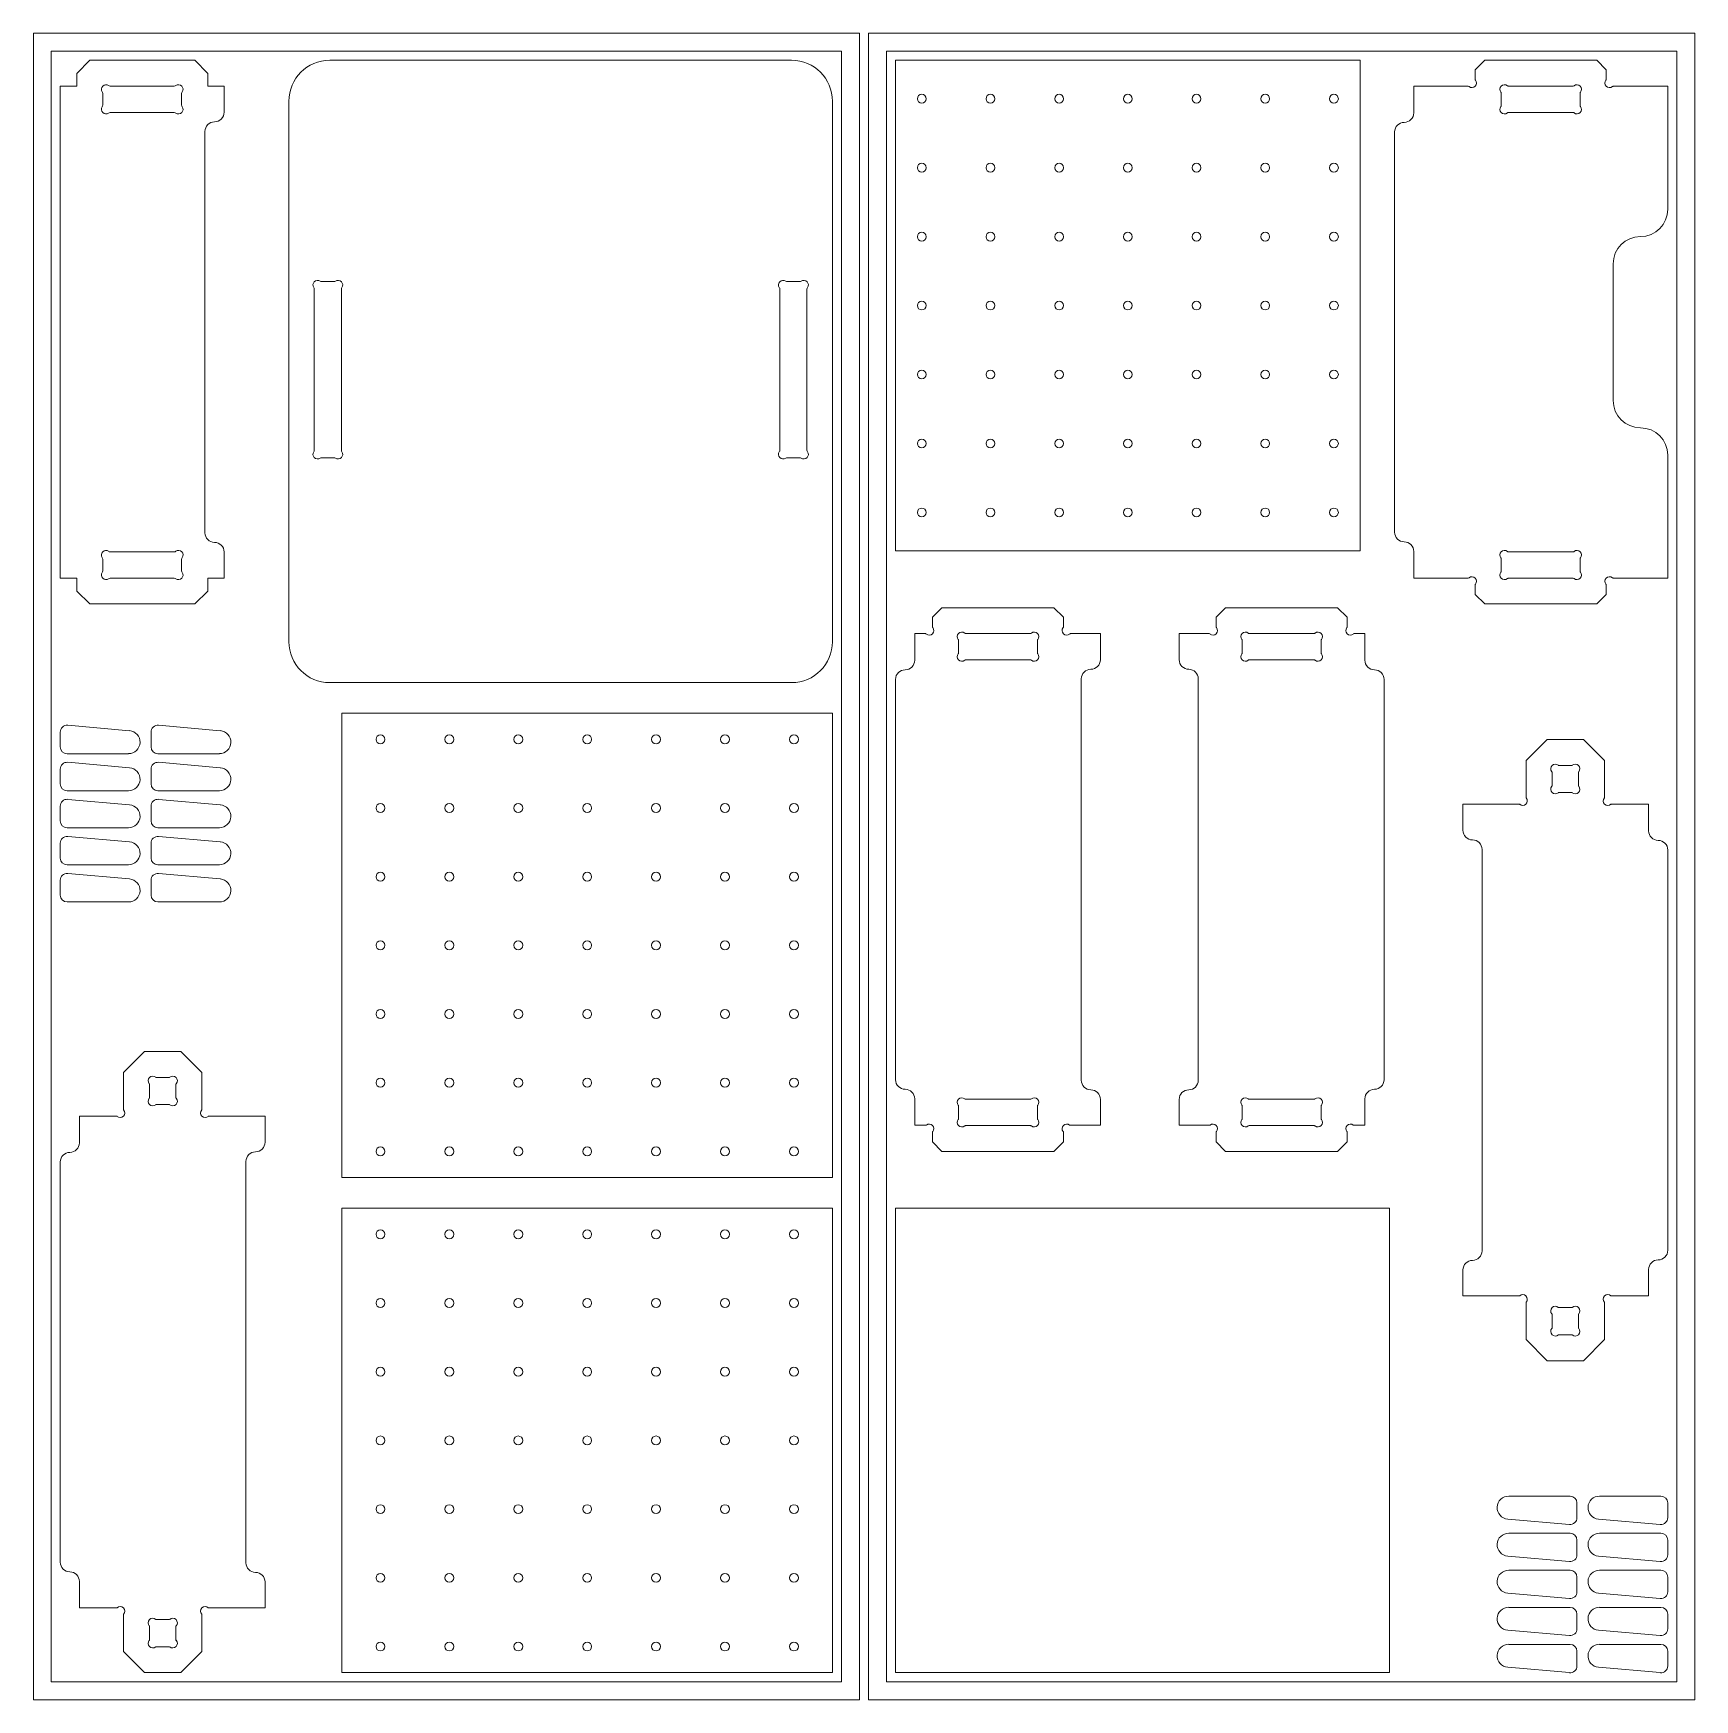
# Model space of a CAD drawing. Header units: millimetres. Extents: x 0 to 2440, y 0 to 1220.
# Drawn here: x 1223 to 2440, y 0 to 1220 of the extents above; entities that cross this region are included whole.
import ezdxf

# ---------------------------------------------------------------- set-up
doc = ezdxf.new("R2010")
doc.units = ezdxf.units.MM

msp = doc.modelspace()

# ---------------------------------------------------------------- linework, layer by layer
at = {"color": 7, "linetype": 'Continuous', "lineweight": 15}
for p, q in [((1828.3, 1220), (1223.4, 1220)), ((1223.4, 1220), (1223.4, 0)), ((1828.3, 0), (1828.3, 1220)), ((2440, 1220), (1835.1, 1220)), ((1835.1, 1220), (1835.1, 0)), ((2440, 0), (2440, 1220)), ((1815.3, 1207), (1236.4, 1207)), ((1236.4, 1207), (1236.4, 13)), ((1255.2, 1190.7), (1264.7, 1200.3)), ((1264.7, 1200.3), (1341.6, 1200.3)), ((1341.6, 1200.3), (1351.1, 1190.7)), ((1778.6, 1200.3), (1440.5, 1200.3)), ((1815.3, 13), (1815.3, 1207)), ((2427, 1207), (1848.1, 1207)), ((1848.1, 1207), (1848.1, 13)), ((1854.8, 1200.3), (1854.8, 841.1)), ((1854.8, 1200.3), (2195, 1200.3)), ((2195, 1200.3), (2195, 841.1)), ((2279.3, 1193.3), (2286.3, 1200.3)), ((2286.3, 1200.3), (2368.3, 1200.3)), ((2368.3, 1200.3), (2375.2, 1193.3)), ((2427, 13), (2427, 1207)), ((1255.2, 1181.2), (1255.2, 1190.7)), ((1351.1, 1190.7), (1351.1, 1181.2)), ((2279.3, 1186.3), (2279.3, 1193.3)), ((2375.2, 1193.3), (2375.2, 1186.3)), ((1243.1, 1181.2), (1255.2, 1181.2)), ((1243.1, 1181.2), (1243.1, 821.2)), ((1274.2, 1167.4), (1274.2, 1176)), ((1279.6, 1181.4), (1326.6, 1181.4)), ((1332, 1176), (1332, 1167.4)), ((1351.1, 1181.2), (1363.1, 1181.2)), ((1363.1, 1181.2), (1363.1, 1162.2)), ((2234.3, 1181.2), (2274.2, 1181.2)), ((2234.3, 1161.8), (2234.3, 1181.2)), ((2298.3, 1167.1), (2298.3, 1176.3)), ((2303.5, 1181.4), (2351.1, 1181.4)), ((2356.2, 1176.3), (2356.2, 1167.1)), ((2380.3, 1181.2), (2420.3, 1181.2)), ((2420.3, 1181.2), (2420.3, 1091.2)), ((1326.6, 1162), (1279.6, 1162)), ((1410.5, 1170.3), (1410.5, 774.6)), ((1808.6, 774.6), (1808.6, 1170.3)), ((2351.1, 1162), (2303.5, 1162)), ((1349.1, 854.3), (1349.1, 1148.2)), ((2220.3, 1147.8), (2220.3, 854.7)), ((2380.3, 951.2), (2380.3, 1051.2)), ((1443.5, 1038.2), (1434.5, 1038.2)), ((1784.5, 1038.2), (1775.5, 1038.2)), ((1429.1, 1032.8), (1429.1, 914.7)), ((1449, 914.7), (1449, 1032.8)), ((1770.1, 1032.8), (1770.1, 914.7)), ((1789.9, 914.7), (1789.9, 1032.8)), ((1434.5, 909.3), (1443.5, 909.3)), ((1775.5, 909.3), (1784.5, 909.3)), ((2420.3, 821.2), (2420.3, 911.2)), ((1274.2, 835), (1274.2, 826.4)), ((1326.6, 840.4), (1279.6, 840.4)), ((1332, 826.4), (1332, 835)), ((1363.1, 821.2), (1363.1, 840.3)), ((1854.8, 841.1), (2195, 841.1)), ((2234.3, 840.7), (2234.3, 821.2)), ((2298.3, 835.3), (2298.3, 826.1)), ((2351.1, 840.4), (2303.5, 840.4)), ((2356.2, 826.1), (2356.2, 835.3)), ((1243.1, 821.2), (1255.2, 821.2)), ((1255.2, 821.2), (1255.2, 811.7)), ((1279.6, 821), (1326.6, 821)), ((1351.1, 811.7), (1351.1, 821.2)), ((1351.1, 821.2), (1363.1, 821.2)), ((2234.3, 821.2), (2274.2, 821.2)), ((2303.5, 821), (2351.1, 821)), ((2380.3, 821.2), (2420.3, 821.2)), ((1255.2, 811.7), (1264.7, 802.2)), ((1341.6, 802.2), (1351.1, 811.7)), ((2279.3, 816.1), (2279.3, 809.1)), ((2279.3, 809.1), (2286.3, 802.2)), ((2368.3, 802.2), (2375.2, 809.1)), ((2375.2, 809.1), (2375.2, 816.1)), ((1264.7, 802.2), (1341.6, 802.2)), ((1881.9, 792.6), (1888.8, 799.5)), ((1888.8, 799.5), (1970.8, 799.5)), ((1970.8, 799.5), (1977.8, 792.6)), ((2096.5, 799.5), (2089.6, 792.6)), ((2178.5, 799.5), (2096.5, 799.5)), ((2185.5, 792.6), (2178.5, 799.5)), ((2286.3, 802.2), (2368.3, 802.2)), ((1881.9, 785.6), (1881.9, 792.6)), ((1977.8, 792.6), (1977.8, 785.6)), ((2089.6, 792.6), (2089.6, 785.6)), ((2185.5, 785.6), (2185.5, 792.6)), ((1868.8, 780.5), (1876.7, 780.5)), ((1868.8, 761), (1868.8, 780.5)), ((1900.9, 766.4), (1900.9, 775.5)), ((1906, 780.6), (1953.6, 780.6)), ((1958.7, 775.5), (1958.7, 766.4)), ((1982.9, 780.5), (2004.8, 780.5)), ((2004.8, 780.5), (2004.8, 761.4)), ((2084.5, 780.5), (2062.5, 780.5)), ((2062.5, 780.5), (2062.5, 761.4)), ((2108.6, 775.5), (2108.6, 766.4)), ((2161.3, 780.6), (2113.7, 780.6)), ((2166.5, 766.4), (2166.5, 775.5)), ((2198.5, 780.5), (2190.6, 780.5)), ((2198.5, 761), (2198.5, 780.5)), ((1953.6, 761.3), (1906, 761.3)), ((2113.7, 761.3), (2161.3, 761.3)), ((1440.5, 744.6), (1778.6, 744.6)), ((1854.8, 747), (1854.8, 453.9)), ((1990.8, 453.5), (1990.8, 747.4)), ((2076.5, 747.4), (2076.5, 453.5)), ((2212.5, 453.9), (2212.5, 747)), ((1449.4, 722.3), (1808.6, 722.3)), ((1449.4, 382.2), (1449.4, 722.3)), ((1808.6, 382.2), (1808.6, 722.3)), ((1243.1, 708.4), (1243.1, 697.6)), ((1293.9, 709.4), (1248.6, 713.4)), ((1309.6, 708.4), (1309.6, 697.6)), ((1360.3, 709.4), (1315, 713.4)), ((2331.9, 703), (2316.5, 687.6)), ((2358.6, 703), (2331.9, 703)), ((2374, 687.6), (2358.6, 703)), ((1248.1, 692.6), (1293.1, 692.6)), ((1293.9, 682.3), (1248.6, 686.3)), ((1314.6, 692.6), (1359.6, 692.6)), ((1360.3, 682.3), (1315, 686.3)), ((2316.5, 687.6), (2316.5, 660.5)), ((2350.1, 684), (2340.4, 684)), ((2374, 660.5), (2374, 687.6)), ((1243.1, 681.3), (1243.1, 670.5)), ((1309.6, 681.3), (1309.6, 670.5)), ((2335.6, 679.1), (2335.6, 669)), ((2354.9, 669), (2354.9, 679.1)), ((1248.1, 665.5), (1293.1, 665.5)), ((1293.9, 655.2), (1248.6, 659.1)), ((1314.6, 665.5), (1359.6, 665.5)), ((1360.3, 655.2), (1315, 659.1)), ((2340.4, 664.1), (2350.1, 664.1)), ((1243.1, 654.2), (1243.1, 643.4)), ((1309.6, 654.2), (1309.6, 643.4)), ((2311.6, 655.6), (2270.3, 655.6)), ((2270.3, 655.6), (2270.3, 636.5)), ((2406.3, 655.6), (2378.9, 655.6)), ((2406.3, 636.1), (2406.3, 655.6)), ((1248.1, 638.4), (1293.1, 638.4)), ((1314.6, 638.4), (1359.6, 638.4)), ((1243.1, 627), (1243.1, 616.2)), ((1293.9, 628), (1248.6, 632)), ((1309.6, 627), (1309.6, 616.2)), ((1360.3, 628), (1315, 632)), ((2284.3, 622.5), (2284.3, 328.6)), ((1248.1, 611.2), (1293.1, 611.2)), ((1314.6, 611.2), (1359.6, 611.2)), ((2420.3, 329), (2420.3, 622.1)), ((1243.1, 599.9), (1243.1, 589.1)), ((1293.9, 600.9), (1248.6, 604.9)), ((1309.6, 599.9), (1309.6, 589.1)), ((1360.3, 600.9), (1315, 604.9)), ((1248.1, 584.1), (1293.1, 584.1)), ((1314.6, 584.1), (1359.6, 584.1)), ((1289.4, 459.2), (1304.8, 474.6)), ((1304.8, 474.6), (1331.5, 474.6)), ((1331.5, 474.6), (1346.9, 459.2)), ((1289.4, 432.1), (1289.4, 459.2)), ((1313.3, 455.6), (1322.9, 455.6)), ((1346.9, 459.2), (1346.9, 432.1)), ((1308.4, 440.6), (1308.4, 450.7)), ((1327.8, 450.7), (1327.8, 440.6)), ((1868.8, 439.9), (1868.8, 420.5)), ((1953.6, 439.7), (1906, 439.7)), ((2004.8, 420.5), (2004.8, 439.5)), ((2062.5, 420.5), (2062.5, 439.5)), ((2113.7, 439.7), (2161.3, 439.7)), ((2198.5, 439.9), (2198.5, 420.5)), ((1257.1, 427.2), (1284.5, 427.2)), ((1257.1, 407.7), (1257.1, 427.2)), ((1322.9, 435.7), (1313.3, 435.7)), ((1351.8, 427.2), (1393.1, 427.2)), ((1393.1, 427.2), (1393.1, 408.1)), ((1900.9, 434.6), (1900.9, 425.4)), ((1958.7, 425.4), (1958.7, 434.6)), ((2108.6, 425.4), (2108.6, 434.6)), ((2166.5, 434.6), (2166.5, 425.4)), ((1868.8, 420.5), (1876.7, 420.5)), ((1881.9, 415.4), (1881.9, 408.4)), ((1906, 420.3), (1953.6, 420.3)), ((1977.8, 408.4), (1977.8, 415.4)), ((1982.9, 420.5), (2004.8, 420.5)), ((2084.5, 420.5), (2062.5, 420.5)), ((2089.6, 408.4), (2089.6, 415.4)), ((2161.3, 420.3), (2113.7, 420.3)), ((2185.5, 415.4), (2185.5, 408.4)), ((2198.5, 420.5), (2190.6, 420.5)), ((1881.9, 408.4), (1888.8, 401.4)), ((1970.8, 401.4), (1977.8, 408.4)), ((2096.5, 401.4), (2089.6, 408.4)), ((2185.5, 408.4), (2178.5, 401.4)), ((1243.1, 393.7), (1243.1, 100.6)), ((1379.1, 100.2), (1379.1, 394.1)), ((1888.8, 401.4), (1970.8, 401.4)), ((2178.5, 401.4), (2096.5, 401.4)), ((1449.4, 382.2), (1808.6, 382.2)), ((1449.4, 359.9), (1808.6, 359.9)), ((1449.4, 19.8), (1449.4, 359.9)), ((1808.6, 19.8), (1808.6, 359.9)), ((1854.8, 359.9), (2216.6, 359.9)), ((1854.8, 359.9), (1854.8, 19.8)), ((2216.6, 19.8), (2216.6, 359.9)), ((2270.3, 295.6), (2270.3, 314.6)), ((2406.3, 315), (2406.3, 295.6)), ((2311.6, 295.6), (2270.3, 295.6)), ((2406.3, 295.6), (2378.9, 295.6)), ((2316.5, 263.6), (2316.5, 290.7)), ((2335.6, 272.1), (2335.6, 282.2)), ((2340.4, 287.1), (2350.1, 287.1)), ((2354.9, 282.2), (2354.9, 272.1)), ((2374, 290.7), (2374, 263.6)), ((2331.9, 248.2), (2316.5, 263.6)), ((2350.1, 267.2), (2340.4, 267.2)), ((2374, 263.6), (2358.6, 248.2)), ((2358.6, 248.2), (2331.9, 248.2)), ((2348.8, 149), (2303.8, 149)), ((2415.3, 149), (2370.3, 149)), ((2353.8, 133.3), (2353.8, 144)), ((2420.3, 133.3), (2420.3, 144)), ((2303.1, 132.2), (2348.4, 128.3)), ((2369.5, 132.2), (2414.8, 128.3)), ((2348.8, 121.9), (2303.8, 121.9)), ((2353.8, 106.1), (2353.8, 116.9)), ((2415.3, 121.9), (2370.3, 121.9)), ((2420.3, 106.1), (2420.3, 116.9)), ((2303.1, 105.1), (2348.4, 101.1)), ((2369.5, 105.1), (2414.8, 101.1)), ((1257.1, 86.6), (1257.1, 67.2)), ((1393.1, 67.2), (1393.1, 86.2)), ((2348.8, 94.8), (2303.8, 94.8)), ((2353.8, 79), (2353.8, 89.8)), ((2415.3, 94.8), (2370.3, 94.8)), ((2420.3, 79), (2420.3, 89.8)), ((2303.1, 78), (2348.4, 74)), ((2369.5, 78), (2414.8, 74)), ((1257.1, 67.2), (1284.5, 67.2)), ((1289.4, 62.3), (1289.4, 35.2)), ((1346.9, 35.2), (1346.9, 62.3)), ((1351.8, 67.2), (1393.1, 67.2)), ((2348.8, 67.6), (2303.8, 67.6)), ((2353.8, 51.9), (2353.8, 62.6)), ((2415.3, 67.6), (2370.3, 67.6)), ((2420.3, 51.9), (2420.3, 62.6)), ((1308.4, 53.8), (1308.4, 43.7)), ((1322.9, 58.7), (1313.3, 58.7)), ((1327.8, 43.7), (1327.8, 53.8)), ((2303.1, 50.8), (2348.4, 46.9)), ((2369.5, 50.8), (2414.8, 46.9)), ((1313.3, 38.8), (1322.9, 38.8)), ((2348.8, 40.5), (2303.8, 40.5)), ((2415.3, 40.5), (2370.3, 40.5)), ((1289.4, 35.2), (1304.8, 19.8)), ((1331.5, 19.8), (1346.9, 35.2)), ((2353.8, 24.7), (2353.8, 35.5)), ((2420.3, 24.7), (2420.3, 35.5)), ((1236.4, 13), (1815.3, 13)), ((1304.8, 19.8), (1331.5, 19.8)), ((1449.4, 19.8), (1808.6, 19.8)), ((1848.1, 13), (2427, 13)), ((1854.8, 19.8), (2216.6, 19.8)), ((2303.1, 23.7), (2348.4, 19.8)), ((2369.5, 23.7), (2414.8, 19.8)), ((1223.4, 0), (1828.3, 0)), ((1835.1, 0), (2440, 0))]:
    msp.add_line(p, q, dxfattribs=at)
for centre in [(1874, 1172.1), (1874, 1172.1), (1924.3, 1172.1), (1924.3, 1172.1), (1974.6, 1172.1), (1974.6, 1172.1), (2024.9, 1172.1), (2024.9, 1172.1), (2075.2, 1172.1), (2075.2, 1172.1), (2125.5, 1172.1), (2125.5, 1172.1), (2175.8, 1172.1), (2175.8, 1172.1), (1874, 1121.6), (1874, 1121.6), (1924.3, 1121.6), (1924.3, 1121.6), (1974.6, 1121.6), (1974.6, 1121.6), (2024.9, 1121.6), (2024.9, 1121.6), (2075.2, 1121.6), (2075.2, 1121.6), (2125.5, 1121.6), (2125.5, 1121.6), (2175.8, 1121.6), (2175.8, 1121.6), (1874, 1071.1), (1874, 1071.1), (1924.3, 1071.1), (1924.3, 1071.1), (1974.6, 1071.1), (1974.6, 1071.1), (2024.9, 1071.1), (2024.9, 1071.1), (2075.2, 1071.1), (2075.2, 1071.1), (2125.5, 1071.1), (2125.5, 1071.1), (2175.8, 1071.1), (2175.8, 1071.1), (1874, 1020.7), (1874, 1020.7), (1924.3, 1020.7), (1924.3, 1020.7), (1974.6, 1020.7), (1974.6, 1020.7), (2024.9, 1020.7), (2024.9, 1020.7), (2075.2, 1020.7), (2075.2, 1020.7), (2125.5, 1020.7), (2125.5, 1020.7), (2175.8, 1020.7), (2175.8, 1020.7), (1874, 970.2), (1874, 970.2), (1924.3, 970.2), (1924.3, 970.2), (1974.6, 970.2), (1974.6, 970.2), (2024.9, 970.2), (2024.9, 970.2), (2075.2, 970.2), (2075.2, 970.2), (2125.5, 970.2), (2125.5, 970.2), (2175.8, 970.2), (2175.8, 970.2), (1874, 919.7), (1874, 919.7), (1924.3, 919.7), (1924.3, 919.7), (1974.6, 919.7), (1974.6, 919.7), (2024.9, 919.7), (2024.9, 919.7), (2075.2, 919.7), (2075.2, 919.7), (2125.5, 919.7), (2125.5, 919.7), (2175.8, 919.7), (2175.8, 919.7), (1874, 869.2), (1874, 869.2), (1924.3, 869.2), (1924.3, 869.2), (1974.6, 869.2), (1974.6, 869.2), (2024.9, 869.2), (2024.9, 869.2), (2075.2, 869.2), (2075.2, 869.2), (2125.5, 869.2), (2125.5, 869.2), (2175.8, 869.2), (2175.8, 869.2), (1477.6, 703.1), (1477.6, 703.1), (1528, 703.1), (1528, 703.1), (1578.5, 703.1), (1578.5, 703.1), (1629, 703.1), (1629, 703.1), (1679.4, 703.1), (1679.4, 703.1), (1729.9, 703.1), (1729.9, 703.1), (1780.4, 703.1), (1780.4, 703.1), (1477.6, 652.8), (1477.6, 652.8), (1528, 652.8), (1528, 652.8), (1578.5, 652.8), (1578.5, 652.8), (1629, 652.8), (1629, 652.8), (1679.4, 652.8), (1679.4, 652.8), (1729.9, 652.8), (1729.9, 652.8), (1780.4, 652.8), (1780.4, 652.8), (1477.6, 602.5), (1477.6, 602.5), (1528, 602.5), (1528, 602.5), (1578.5, 602.5), (1578.5, 602.5), (1629, 602.5), (1629, 602.5), (1679.4, 602.5), (1679.4, 602.5), (1729.9, 602.5), (1729.9, 602.5), (1780.4, 602.5), (1780.4, 602.5), (1477.6, 552.3), (1477.6, 552.3), (1528, 552.3), (1528, 552.3), (1578.5, 552.3), (1578.5, 552.3), (1629, 552.3), (1629, 552.3), (1679.4, 552.3), (1679.4, 552.3), (1729.9, 552.3), (1729.9, 552.3), (1780.4, 552.3), (1780.4, 552.3), (1477.6, 502), (1477.6, 502), (1528, 502), (1528, 502), (1578.5, 502), (1578.5, 502), (1629, 502), (1629, 502), (1679.4, 502), (1679.4, 502), (1729.9, 502), (1729.9, 502), (1780.4, 502), (1780.4, 502), (1477.6, 451.7), (1477.6, 451.7), (1528, 451.7), (1528, 451.7), (1578.5, 451.7), (1578.5, 451.7), (1629, 451.7), (1629, 451.7), (1679.4, 451.7), (1679.4, 451.7), (1729.9, 451.7), (1729.9, 451.7), (1780.4, 451.7), (1780.4, 451.7), (1477.6, 401.4), (1477.6, 401.4), (1528, 401.4), (1528, 401.4), (1578.5, 401.4), (1578.5, 401.4), (1629, 401.4), (1629, 401.4), (1679.4, 401.4), (1679.4, 401.4), (1729.9, 401.4), (1729.9, 401.4), (1780.4, 401.4), (1780.4, 401.4), (1477.6, 340.7), (1477.6, 340.7), (1528, 340.7), (1528, 340.7), (1578.5, 340.7), (1578.5, 340.7), (1629, 340.7), (1629, 340.7), (1679.4, 340.7), (1679.4, 340.7), (1729.9, 340.7), (1729.9, 340.7), (1780.4, 340.7), (1780.4, 340.7), (1477.6, 290.4), (1477.6, 290.4), (1528, 290.4), (1528, 290.4), (1578.5, 290.4), (1578.5, 290.4), (1629, 290.4), (1629, 290.4), (1679.4, 290.4), (1679.4, 290.4), (1729.9, 290.4), (1729.9, 290.4), (1780.4, 290.4), (1780.4, 290.4), (1477.6, 240.1), (1477.6, 240.1), (1528, 240.1), (1528, 240.1), (1578.5, 240.1), (1578.5, 240.1), (1629, 240.1), (1629, 240.1), (1679.4, 240.1), (1679.4, 240.1), (1729.9, 240.1), (1729.9, 240.1), (1780.4, 240.1), (1780.4, 240.1), (1477.6, 189.8), (1477.6, 189.8), (1528, 189.8), (1528, 189.8), (1578.5, 189.8), (1578.5, 189.8), (1629, 189.8), (1629, 189.8), (1679.4, 189.8), (1679.4, 189.8), (1729.9, 189.8), (1729.9, 189.8), (1780.4, 189.8), (1780.4, 189.8), (1477.6, 139.5), (1477.6, 139.5), (1528, 139.5), (1528, 139.5), (1578.5, 139.5), (1578.5, 139.5), (1629, 139.5), (1629, 139.5), (1679.4, 139.5), (1679.4, 139.5), (1729.9, 139.5), (1729.9, 139.5), (1780.4, 139.5), (1780.4, 139.5), (1477.6, 89.2), (1477.6, 89.2), (1528, 89.2), (1528, 89.2), (1578.5, 89.2), (1578.5, 89.2), (1629, 89.2), (1629, 89.2), (1679.4, 89.2), (1679.4, 89.2), (1729.9, 89.2), (1729.9, 89.2), (1780.4, 89.2), (1780.4, 89.2), (1477.6, 38.9), (1477.6, 38.9), (1528, 38.9), (1528, 38.9), (1578.5, 38.9), (1578.5, 38.9), (1629, 38.9), (1629, 38.9), (1679.4, 38.9), (1679.4, 38.9), (1729.9, 38.9), (1729.9, 38.9), (1780.4, 38.9), (1780.4, 38.9)]:
    msp.add_circle(centre, 3.25, dxfattribs=at)
for centre, radius, start, end in [((1440.5, 1170.3), 30, 90, 180), ((1440.5, 1170.3), 30, 90, 180), ((1778.6, 1170.3), 30, 0, 90), ((1778.6, 1170.3), 30, 0, 90), ((2276.9, 1183.6), 3.34, 230.7612, 39.2388), ((2276.9, 1183.6), 3.34, 230.7612, 39.2388), ((2280.3, 1186.3), 1, 180, 219.2388), ((2280.3, 1186.3), 1, 180, 219.2388), ((2377.6, 1183.6), 3.35, 140.7612, 309.2388), ((2377.6, 1183.6), 3.35, 140.7612, 309.2388), ((2374.2, 1186.3), 1, 320.7612, 0), ((2374.2, 1186.3), 1, 320.7612, 0), ((1276.6, 1179), 3.34, 54.428, 215.572), ((1276.6, 1179), 3.34, 54.428, 215.572), ((1272.3, 1176), 1.91, 0, 35.572), ((1272.3, 1176), 1.91, 0, 35.572), ((1279.6, 1183.3), 1.9, 234.428, 270), ((1279.6, 1183.3), 1.9, 234.428, 270), ((1326.6, 1183.3), 1.9, 270, 305.572), ((1326.6, 1183.3), 1.9, 270, 305.572), ((1329.7, 1179), 3.34, 324.428, 125.572), ((1329.7, 1179), 3.34, 324.428, 125.572), ((1333.9, 1176), 1.91, 144.428, 180), ((1333.9, 1176), 1.91, 144.428, 180), ((2274.2, 1180.2), 1, 50.7612, 90), ((2274.2, 1180.2), 1, 50.7612, 90), ((2300.7, 1179), 3.35, 50.7612, 219.2388), ((2300.7, 1179), 3.35, 50.7612, 219.2388), ((2297.3, 1176.3), 1, 0, 39.2388), ((2297.3, 1176.3), 1, 0, 39.2388), ((2303.5, 1182.4), 1, 230.7612, 270), ((2303.5, 1182.4), 1, 230.7612, 270), ((2351.1, 1182.4), 1, 270, 309.2388), ((2351.1, 1182.4), 1, 270, 309.2388), ((2353.8, 1179), 3.35, 320.7612, 129.2388), ((2353.8, 1179), 3.35, 320.7612, 129.2388), ((2357.2, 1176.3), 1, 140.7612, 180), ((2357.2, 1176.3), 1, 140.7612, 180), ((2380.3, 1180.2), 1, 90, 129.2388), ((2380.3, 1180.2), 1, 90, 129.2388), ((1276.6, 1164.3), 3.34, 144.428, 305.572), ((1276.6, 1164.3), 3.34, 144.428, 305.572), ((1272.3, 1167.4), 1.9, 324.428, 0), ((1272.3, 1167.4), 1.9, 324.428, 0), ((1279.6, 1160.1), 1.9, 90, 125.572), ((1279.6, 1160.1), 1.9, 90, 125.572), ((1326.6, 1160.1), 1.9, 54.428, 90), ((1326.6, 1160.1), 1.9, 54.428, 90), ((1329.7, 1164.3), 3.34, 234.428, 35.572), ((1329.7, 1164.3), 3.34, 234.428, 35.572), ((1333.9, 1167.4), 1.91, 180, 215.572), ((1333.9, 1167.4), 1.91, 180, 215.572), ((1356.1, 1162.2), 7, 270, 0), ((1356.1, 1162.2), 7, 270, 0), ((2227.3, 1161.8), 7, 270, 0), ((2227.3, 1161.8), 7, 270, 0), ((2300.7, 1164.3), 3.35, 140.7612, 309.2388), ((2300.7, 1164.3), 3.35, 140.7612, 309.2388), ((2297.3, 1167.1), 1, 320.7612, 0), ((2297.3, 1167.1), 1, 320.7612, 0), ((2303.5, 1161), 1, 90, 129.2388), ((2303.5, 1161), 1, 90, 129.2388), ((2351.1, 1161), 1, 50.7612, 90), ((2351.1, 1161), 1, 50.7612, 90), ((2353.8, 1164.3), 3.34, 230.7612, 39.2388), ((2353.8, 1164.3), 3.34, 230.7612, 39.2388), ((2357.2, 1167.1), 1, 180, 219.2388), ((2357.2, 1167.1), 1, 180, 219.2388), ((1356.1, 1148.2), 7, 90, 180), ((1356.1, 1148.2), 7, 90, 180), ((2227.3, 1147.8), 7, 90, 180), ((2227.3, 1147.8), 7, 90, 180), ((2400.3, 1091.2), 20, 270, 0), ((2400.3, 1091.2), 20, 270, 0), ((2400.3, 1051.2), 20, 90, 180), ((2400.3, 1051.2), 20, 90, 180), ((1431.5, 1035.8), 3.35, 54.428, 215.572), ((1431.5, 1035.8), 3.35, 54.428, 215.572), ((1434.5, 1040.1), 1.9, 234.428, 270), ((1434.5, 1040.1), 1.9, 234.428, 270), ((1443.5, 1040.1), 1.9, 270, 305.572), ((1443.5, 1040.1), 1.9, 270, 305.572), ((1446.6, 1035.8), 3.34, 324.428, 125.572), ((1446.6, 1035.8), 3.34, 324.428, 125.572), ((1772.4, 1035.8), 3.34, 54.428, 215.572), ((1772.4, 1035.8), 3.34, 54.428, 215.572), ((1775.5, 1040.1), 1.91, 234.428, 270), ((1775.5, 1040.1), 1.91, 234.428, 270), ((1784.5, 1040.1), 1.91, 270, 305.572), ((1784.5, 1040.1), 1.91, 270, 305.572), ((1787.6, 1035.8), 3.34, 324.428, 125.572), ((1787.6, 1035.8), 3.34, 324.428, 125.572), ((1427.2, 1032.8), 1.9, 0, 35.572), ((1427.2, 1032.8), 1.9, 0, 35.572), ((1450.9, 1032.8), 1.91, 144.428, 180), ((1450.9, 1032.8), 1.91, 144.428, 180), ((1768.2, 1032.8), 1.91, 0, 35.572), ((1768.2, 1032.8), 1.91, 0, 35.572), ((1791.8, 1032.8), 1.91, 144.428, 180), ((1791.8, 1032.8), 1.91, 144.428, 180), ((2400.3, 951.2), 20, 180, 270), ((2400.3, 951.2), 20, 180, 270), ((2400.3, 911.2), 20, 0, 90), ((2400.3, 911.2), 20, 0, 90), ((1431.5, 911.7), 3.35, 144.428, 305.572), ((1431.5, 911.7), 3.35, 144.428, 305.572), ((1427.2, 914.7), 1.9, 324.428, 0), ((1427.2, 914.7), 1.9, 324.428, 0), ((1434.5, 907.4), 1.9, 90, 125.572), ((1434.5, 907.4), 1.9, 90, 125.572), ((1443.5, 907.4), 1.91, 54.428, 90), ((1443.5, 907.4), 1.91, 54.428, 90), ((1446.6, 911.7), 3.35, 234.428, 35.572), ((1446.6, 911.7), 3.35, 234.428, 35.572), ((1450.9, 914.7), 1.91, 180, 215.572), ((1450.9, 914.7), 1.91, 180, 215.572), ((1772.4, 911.7), 3.35, 144.428, 305.572), ((1772.4, 911.7), 3.35, 144.428, 305.572), ((1768.2, 914.7), 1.91, 324.428, 0), ((1768.2, 914.7), 1.91, 324.428, 0), ((1775.5, 907.4), 1.9, 90, 125.572), ((1775.5, 907.4), 1.9, 90, 125.572), ((1784.5, 907.4), 1.91, 54.428, 90), ((1784.5, 907.4), 1.91, 54.428, 90), ((1787.6, 911.7), 3.34, 234.428, 35.572), ((1787.6, 911.7), 3.34, 234.428, 35.572), ((1791.8, 914.7), 1.91, 180, 215.572), ((1791.8, 914.7), 1.91, 180, 215.572), ((1356.1, 854.3), 7, 180, 270), ((1356.1, 854.3), 7, 180, 270), ((2227.3, 854.7), 7, 180, 270), ((2227.3, 854.7), 7, 180, 270), ((1356.1, 840.3), 7, 0, 90), ((1356.1, 840.3), 7, 0, 90), ((2227.3, 840.7), 7, 0, 90), ((2227.3, 840.7), 7, 0, 90), ((1276.6, 838.1), 3.35, 54.428, 215.572), ((1276.6, 838.1), 3.35, 54.428, 215.572), ((1272.3, 835), 1.9, 0, 35.572), ((1272.3, 835), 1.9, 0, 35.572), ((1279.6, 842.3), 1.91, 234.428, 270), ((1279.6, 842.3), 1.91, 234.428, 270), ((1326.6, 842.3), 1.9, 270, 305.572), ((1326.6, 842.3), 1.9, 270, 305.572), ((1329.7, 838.1), 3.35, 324.428, 125.572), ((1329.7, 838.1), 3.35, 324.428, 125.572), ((1333.9, 835), 1.91, 144.428, 180), ((1333.9, 835), 1.91, 144.428, 180), ((2300.7, 838.1), 3.35, 50.7612, 219.2388), ((2300.7, 838.1), 3.35, 50.7612, 219.2388), ((2297.3, 835.3), 1, 0, 39.2388), ((2297.3, 835.3), 1, 0, 39.2388), ((2303.5, 841.4), 1, 230.7612, 270), ((2303.5, 841.4), 1, 230.7612, 270), ((2351.1, 841.4), 1, 270, 309.2388), ((2351.1, 841.4), 1, 270, 309.2388), ((2353.8, 838.1), 3.35, 320.7612, 129.2388), ((2353.8, 838.1), 3.35, 320.7612, 129.2388), ((2357.2, 835.3), 1, 140.7612, 180), ((2357.2, 835.3), 1, 140.7612, 180), ((1276.6, 823.4), 3.34, 144.428, 305.572), ((1276.6, 823.4), 3.34, 144.428, 305.572), ((1272.3, 826.4), 1.9, 324.428, 0), ((1272.3, 826.4), 1.9, 324.428, 0), ((1279.6, 819.1), 1.91, 90, 125.572), ((1279.6, 819.1), 1.91, 90, 125.572), ((1326.6, 819.1), 1.91, 54.428, 90), ((1326.6, 819.1), 1.91, 54.428, 90), ((1329.7, 823.4), 3.34, 234.428, 35.572), ((1329.7, 823.4), 3.34, 234.428, 35.572), ((1333.9, 826.4), 1.91, 180, 215.572), ((1333.9, 826.4), 1.91, 180, 215.572), ((2274.2, 822.2), 1, 270, 309.2388), ((2274.2, 822.2), 1, 270, 309.2388), ((2276.9, 818.8), 3.35, 320.7612, 129.2388), ((2276.9, 818.8), 3.35, 320.7612, 129.2388), ((2300.7, 823.4), 3.35, 140.7612, 309.2388), ((2300.7, 823.4), 3.35, 140.7612, 309.2388), ((2297.3, 826.1), 1, 320.7612, 0), ((2297.3, 826.1), 1, 320.7612, 0), ((2303.5, 820), 1, 90, 129.2388), ((2303.5, 820), 1, 90, 129.2388), ((2351.1, 820), 1, 50.7612, 90), ((2351.1, 820), 1, 50.7612, 90), ((2353.8, 823.4), 3.35, 230.7612, 39.2388), ((2353.8, 823.4), 3.35, 230.7612, 39.2388), ((2357.2, 826.1), 1, 180, 219.2388), ((2357.2, 826.1), 1, 180, 219.2388), ((2377.6, 818.8), 3.34, 50.7612, 219.2388), ((2377.6, 818.8), 3.34, 50.7612, 219.2388), ((2380.3, 822.2), 1, 230.7612, 270), ((2380.3, 822.2), 1, 230.7612, 270), ((2280.3, 816.1), 1, 140.7612, 180), ((2280.3, 816.1), 1, 140.7612, 180), ((2374.2, 816.1), 1, 0, 39.2388), ((2374.2, 816.1), 1, 0, 39.2388), ((1879.5, 782.8), 3.35, 230.7612, 39.2388), ((1879.5, 782.8), 3.35, 230.7612, 39.2388), ((1882.9, 785.6), 1, 180, 219.2388), ((1882.9, 785.6), 1, 180, 219.2388), ((1903.3, 778.3), 3.35, 50.7612, 219.2388), ((1903.3, 778.3), 3.35, 50.7612, 219.2388), ((1906, 781.6), 1, 230.7612, 270), ((1906, 781.6), 1, 230.7612, 270), ((1953.6, 781.6), 1, 270, 309.2388), ((1953.6, 781.6), 1, 270, 309.2388), ((1956.4, 778.3), 3.34, 320.7612, 129.2388), ((1956.4, 778.3), 3.34, 320.7612, 129.2388), ((1980.1, 782.8), 3.35, 140.7612, 309.2388), ((1980.1, 782.8), 3.35, 140.7612, 309.2388), ((1976.8, 785.6), 1, 320.7612, 0), ((1976.8, 785.6), 1, 320.7612, 0), ((2087.2, 782.8), 3.35, 230.7612, 39.2388), ((2087.2, 782.8), 3.35, 230.7612, 39.2388), ((2090.6, 785.6), 1, 180, 219.2388), ((2090.6, 785.6), 1, 180, 219.2388), ((2111, 778.3), 3.34, 50.7612, 219.2388), ((2111, 778.3), 3.34, 50.7612, 219.2388), ((2113.7, 781.6), 1, 230.7612, 270), ((2113.7, 781.6), 1, 230.7612, 270), ((2161.3, 781.6), 1, 270, 309.2388), ((2161.3, 781.6), 1, 270, 309.2388), ((2164.1, 778.3), 3.35, 320.7612, 129.2388), ((2164.1, 778.3), 3.35, 320.7612, 129.2388), ((2187.9, 782.8), 3.35, 140.7612, 309.2388), ((2187.9, 782.8), 3.35, 140.7612, 309.2388), ((2184.5, 785.6), 1, 320.7612, 0), ((2184.5, 785.6), 1, 320.7612, 0), ((1440.5, 774.6), 30, 180, 270), ((1440.5, 774.6), 30, 180, 270), ((1778.6, 774.6), 30, 270, 0), ((1778.6, 774.6), 30, 270, 0), ((1876.7, 779.5), 1, 50.7612, 90), ((1876.7, 779.5), 1, 50.7612, 90), ((1899.9, 775.5), 1, 0, 39.2388), ((1899.9, 775.5), 1, 0, 39.2388), ((1959.7, 775.5), 1, 140.7612, 180), ((1959.7, 775.5), 1, 140.7612, 180), ((1982.9, 779.5), 1, 90, 129.2388), ((1982.9, 779.5), 1, 90, 129.2388), ((2084.5, 779.5), 1, 50.7612, 90), ((2084.5, 779.5), 1, 50.7612, 90), ((2107.6, 775.5), 1, 0, 39.2388), ((2107.6, 775.5), 1, 0, 39.2388), ((2167.5, 775.5), 1, 140.7612, 180), ((2167.5, 775.5), 1, 140.7612, 180), ((2190.6, 779.5), 1, 90, 129.2388), ((2190.6, 779.5), 1, 90, 129.2388), ((1861.8, 761), 7, 270, 0), ((1861.8, 761), 7, 270, 0), ((1903.3, 763.6), 3.35, 140.7612, 309.2388), ((1903.3, 763.6), 3.35, 140.7612, 309.2388), ((1899.9, 766.4), 1, 320.7612, 0), ((1899.9, 766.4), 1, 320.7612, 0), ((1906, 760.3), 1, 90, 129.2388), ((1906, 760.3), 1, 90, 129.2388), ((1953.6, 760.3), 1, 50.7612, 90), ((1953.6, 760.3), 1, 50.7612, 90), ((1956.4, 763.6), 3.35, 230.7612, 39.2388), ((1956.4, 763.6), 3.35, 230.7612, 39.2388), ((1959.7, 766.4), 1, 180, 219.2388), ((1959.7, 766.4), 1, 180, 219.2388), ((1997.8, 761.4), 7, 270, 0), ((1997.8, 761.4), 7, 270, 0), ((2069.5, 761.4), 7, 180, 270), ((2069.5, 761.4), 7, 180, 270), ((2111, 763.6), 3.34, 140.7612, 309.2388), ((2111, 763.6), 3.34, 140.7612, 309.2388), ((2107.6, 766.4), 1, 320.7612, 0), ((2107.6, 766.4), 1, 320.7612, 0), ((2113.7, 760.3), 1, 90, 129.2388), ((2113.7, 760.3), 1, 90, 129.2388), ((2161.3, 760.3), 1, 50.7612, 90), ((2161.3, 760.3), 1, 50.7612, 90), ((2164.1, 763.6), 3.35, 230.7612, 39.2388), ((2164.1, 763.6), 3.35, 230.7612, 39.2388), ((2167.5, 766.4), 1, 180, 219.2388), ((2167.5, 766.4), 1, 180, 219.2388), ((2205.5, 761), 7, 180, 270), ((2205.5, 761), 7, 180, 270), ((1861.8, 747), 7, 90, 180), ((1861.8, 747), 7, 90, 180), ((1997.8, 747.4), 7, 90, 180), ((1997.8, 747.4), 7, 90, 180), ((2069.5, 747.4), 7, 0, 90), ((2069.5, 747.4), 7, 0, 90), ((2205.5, 747), 7, 0, 90), ((2205.5, 747), 7, 0, 90), ((1248.1, 708.4), 5, 85, 180), ((1248.1, 708.4), 5, 85, 180), ((1293.1, 701.1), 8.42, 270, 85), ((1293.1, 701.1), 8.42, 270, 85), ((1314.6, 708.4), 5, 85, 180), ((1314.6, 708.4), 5, 85, 180), ((1359.6, 701.1), 8.42, 270, 85), ((1359.6, 701.1), 8.42, 270, 85), ((1248.1, 697.6), 5, 180, 270), ((1248.1, 697.6), 5, 180, 270), ((1314.6, 697.6), 5, 180, 270), ((1314.6, 697.6), 5, 180, 270), ((1248.1, 681.3), 5, 85, 180), ((1248.1, 681.3), 5, 85, 180), ((1314.6, 681.3), 5, 85, 180), ((1314.6, 681.3), 5, 85, 180), ((2337.9, 681.6), 3.35, 47.5945, 222.4055), ((2337.9, 681.6), 3.35, 47.5945, 222.4055), ((2340.4, 684.4), 0.4, 227.5945, 270), ((2340.4, 684.4), 0.4, 227.5945, 270), ((2350.1, 684.4), 0.4, 270, 312.4055), ((2350.1, 684.4), 0.4, 270, 312.4055), ((2352.6, 681.6), 3.35, 317.5945, 132.4055), ((2352.6, 681.6), 3.35, 317.5945, 132.4055), ((1293.1, 673.9), 8.42, 270, 85), ((1293.1, 673.9), 8.42, 270, 85), ((1359.6, 673.9), 8.42, 270, 85), ((1359.6, 673.9), 8.42, 270, 85), ((2335.2, 679.1), 0.4, 0, 42.4055), ((2335.2, 679.1), 0.4, 0, 42.4055), ((2355.3, 679.1), 0.4, 137.5945, 180), ((2355.3, 679.1), 0.4, 137.5945, 180), ((1248.1, 670.5), 5, 180, 270), ((1248.1, 670.5), 5, 180, 270), ((1248.1, 654.2), 5, 85, 180), ((1248.1, 654.2), 5, 85, 180), ((1314.6, 670.5), 5, 180, 270), ((1314.6, 670.5), 5, 180, 270), ((1314.6, 654.2), 5, 85, 180), ((1314.6, 654.2), 5, 85, 180), ((2314.1, 658), 3.35, 227.5945, 42.4055), ((2314.1, 658), 3.35, 227.5945, 42.4055), ((2316.9, 660.5), 0.4, 180, 222.4055), ((2316.9, 660.5), 0.4, 180, 222.4055), ((2337.9, 666.5), 3.35, 137.5945, 312.4055), ((2337.9, 666.5), 3.35, 137.5945, 312.4055), ((2335.2, 669), 0.4, 317.5945, 0), ((2335.2, 669), 0.4, 317.5945, 0), ((2340.4, 663.7), 0.4, 90, 132.4055), ((2340.4, 663.7), 0.4, 90, 132.4055), ((2350.1, 663.7), 0.4, 47.5945, 90), ((2350.1, 663.7), 0.4, 47.5945, 90), ((2352.6, 666.5), 3.35, 227.5945, 42.4055), ((2352.6, 666.5), 3.35, 227.5945, 42.4055), ((2355.3, 669), 0.4, 180, 222.4055), ((2355.3, 669), 0.4, 180, 222.4055), ((2376.4, 658), 3.35, 137.5945, 312.4055), ((2376.4, 658), 3.35, 137.5945, 312.4055), ((2373.6, 660.5), 0.4, 317.5945, 0), ((2373.6, 660.5), 0.4, 317.5945, 0), ((1293.1, 646.8), 8.42, 270, 85), ((1293.1, 646.8), 8.42, 270, 85), ((1359.6, 646.8), 8.42, 270, 85), ((1359.6, 646.8), 8.42, 270, 85), ((2311.6, 655.2), 0.4, 47.5945, 90), ((2311.6, 655.2), 0.4, 47.5945, 90), ((2378.9, 655.2), 0.4, 90, 132.4055), ((2378.9, 655.2), 0.4, 90, 132.4055), ((1248.1, 643.4), 5, 180, 270), ((1248.1, 643.4), 5, 180, 270), ((1314.6, 643.4), 5, 180, 270), ((1314.6, 643.4), 5, 180, 270), ((2277.3, 636.5), 7, 180, 270), ((2277.3, 636.5), 7, 180, 270), ((2413.3, 636.1), 7, 180, 270), ((2413.3, 636.1), 7, 180, 270), ((1248.1, 627), 5, 85, 180), ((1248.1, 627), 5, 85, 180), ((1293.1, 619.7), 8.42, 270, 85), ((1293.1, 619.7), 8.42, 270, 85), ((1314.6, 627), 5, 85, 180), ((1314.6, 627), 5, 85, 180), ((1359.6, 619.7), 8.42, 270, 85), ((1359.6, 619.7), 8.42, 270, 85), ((2277.3, 622.5), 7, 0, 90), ((2277.3, 622.5), 7, 0, 90), ((2413.3, 622.1), 7, 0, 90), ((2413.3, 622.1), 7, 0, 90), ((1248.1, 616.2), 5, 180, 270), ((1248.1, 616.2), 5, 180, 270), ((1314.6, 616.2), 5, 180, 270), ((1314.6, 616.2), 5, 180, 270), ((1248.1, 599.9), 5, 85, 180), ((1248.1, 599.9), 5, 85, 180), ((1293.1, 592.5), 8.42, 270, 85), ((1293.1, 592.5), 8.42, 270, 85), ((1314.6, 599.9), 5, 85, 180), ((1314.6, 599.9), 5, 85, 180), ((1359.6, 592.5), 8.42, 270, 85), ((1359.6, 592.5), 8.42, 270, 85), ((1248.1, 589.1), 5, 180, 270), ((1248.1, 589.1), 5, 180, 270), ((1314.6, 589.1), 5, 180, 270), ((1314.6, 589.1), 5, 180, 270), ((1310.8, 453.2), 3.35, 47.5945, 222.4055), ((1310.8, 453.2), 3.35, 47.5945, 222.4055), ((1313.3, 456), 0.4, 227.5945, 270), ((1313.3, 456), 0.4, 227.5945, 270), ((1322.9, 456), 0.4, 270, 312.4055), ((1322.9, 456), 0.4, 270, 312.4055), ((1325.5, 453.2), 3.35, 317.5945, 132.4055), ((1325.5, 453.2), 3.35, 317.5945, 132.4055), ((1861.8, 453.9), 7, 180, 270), ((1861.8, 453.9), 7, 180, 270), ((1997.8, 453.5), 7, 180, 270), ((1997.8, 453.5), 7, 180, 270), ((2069.5, 453.5), 7, 270, 0), ((2069.5, 453.5), 7, 270, 0), ((2205.5, 453.9), 7, 270, 0), ((2205.5, 453.9), 7, 270, 0), ((1310.8, 438.1), 3.35, 137.5945, 312.4055), ((1310.8, 438.1), 3.35, 137.5945, 312.4055), ((1308, 450.7), 0.4, 0, 42.4055), ((1308, 450.7), 0.4, 0, 42.4055), ((1308, 440.6), 0.4, 317.5945, 0), ((1308, 440.6), 0.4, 317.5945, 0), ((1325.5, 438.1), 3.35, 227.5945, 42.4055), ((1325.5, 438.1), 3.35, 227.5945, 42.4055), ((1328.2, 450.7), 0.4, 137.5945, 180), ((1328.2, 450.7), 0.4, 137.5945, 180), ((1328.2, 440.6), 0.4, 180, 222.4055), ((1328.2, 440.6), 0.4, 180, 222.4055), ((1861.8, 439.9), 7, 0, 90), ((1861.8, 439.9), 7, 0, 90), ((1903.3, 437.3), 3.35, 50.7612, 219.2388), ((1903.3, 437.3), 3.35, 50.7612, 219.2388), ((1906, 440.7), 1, 230.7612, 270), ((1906, 440.7), 1, 230.7612, 270), ((1953.6, 440.7), 1, 270, 309.2388), ((1953.6, 440.7), 1, 270, 309.2388), ((1956.4, 437.3), 3.35, 320.7612, 129.2388), ((1956.4, 437.3), 3.35, 320.7612, 129.2388), ((1997.8, 439.5), 7, 0, 90), ((1997.8, 439.5), 7, 0, 90), ((2069.5, 439.5), 7, 90, 180), ((2069.5, 439.5), 7, 90, 180), ((2111, 437.3), 3.35, 50.7612, 219.2388), ((2111, 437.3), 3.35, 50.7612, 219.2388), ((2113.7, 440.7), 1, 230.7612, 270), ((2113.7, 440.7), 1, 230.7612, 270), ((2161.3, 440.7), 1, 270, 309.2388), ((2161.3, 440.7), 1, 270, 309.2388), ((2164.1, 437.3), 3.35, 320.7612, 129.2388), ((2164.1, 437.3), 3.35, 320.7612, 129.2388), ((2205.5, 439.9), 7, 90, 180), ((2205.5, 439.9), 7, 90, 180), ((1284.5, 426.8), 0.4, 47.5945, 90), ((1284.5, 426.8), 0.4, 47.5945, 90), ((1287, 429.5), 3.35, 227.5945, 42.4055), ((1287, 429.5), 3.35, 227.5945, 42.4055), ((1289.8, 432.1), 0.4, 180, 222.4055), ((1289.8, 432.1), 0.4, 180, 222.4055), ((1313.3, 435.3), 0.4, 90, 132.4055), ((1313.3, 435.3), 0.4, 90, 132.4055), ((1322.9, 435.3), 0.4, 47.5945, 90), ((1322.9, 435.3), 0.4, 47.5945, 90), ((1349.2, 429.5), 3.35, 137.5945, 312.4055), ((1349.2, 429.5), 3.35, 137.5945, 312.4055), ((1346.5, 432.1), 0.4, 317.5945, 0), ((1346.5, 432.1), 0.4, 317.5945, 0), ((1351.8, 426.8), 0.4, 90, 132.4055), ((1351.8, 426.8), 0.4, 90, 132.4055), ((1899.9, 434.6), 1, 0, 39.2388), ((1899.9, 434.6), 1, 0, 39.2388), ((1959.7, 434.6), 1, 140.7612, 180), ((1959.7, 434.6), 1, 140.7612, 180), ((2107.6, 434.6), 1, 0, 39.2388), ((2107.6, 434.6), 1, 0, 39.2388), ((2167.5, 434.6), 1, 140.7612, 180), ((2167.5, 434.6), 1, 140.7612, 180), ((1876.7, 421.5), 1, 270, 309.2388), ((1876.7, 421.5), 1, 270, 309.2388), ((1879.5, 418.1), 3.35, 320.7612, 129.2388), ((1879.5, 418.1), 3.35, 320.7612, 129.2388), ((1882.9, 415.4), 1, 140.7612, 180), ((1882.9, 415.4), 1, 140.7612, 180), ((1903.3, 422.7), 3.35, 140.7612, 309.2388), ((1903.3, 422.7), 3.35, 140.7612, 309.2388), ((1899.9, 425.4), 1, 320.7612, 0), ((1899.9, 425.4), 1, 320.7612, 0), ((1906, 419.3), 1, 90, 129.2388), ((1906, 419.3), 1, 90, 129.2388), ((1953.6, 419.3), 1, 50.7612, 90), ((1953.6, 419.3), 1, 50.7612, 90), ((1956.4, 422.7), 3.35, 230.7612, 39.2388), ((1956.4, 422.7), 3.35, 230.7612, 39.2388), ((1959.7, 425.4), 1, 180, 219.2388), ((1959.7, 425.4), 1, 180, 219.2388), ((1980.1, 418.1), 3.34, 50.7612, 219.2388), ((1980.1, 418.1), 3.34, 50.7612, 219.2388), ((1976.8, 415.4), 1, 0, 39.2388), ((1976.8, 415.4), 1, 0, 39.2388), ((1982.9, 421.5), 1, 230.7612, 270), ((1982.9, 421.5), 1, 230.7612, 270), ((2084.5, 421.5), 1, 270, 309.2388), ((2084.5, 421.5), 1, 270, 309.2388), ((2087.2, 418.1), 3.35, 320.7612, 129.2388), ((2087.2, 418.1), 3.35, 320.7612, 129.2388), ((2090.6, 415.4), 1, 140.7612, 180), ((2090.6, 415.4), 1, 140.7612, 180), ((2111, 422.7), 3.35, 140.7612, 309.2388), ((2111, 422.7), 3.35, 140.7612, 309.2388), ((2107.6, 425.4), 1, 320.7612, 0), ((2107.6, 425.4), 1, 320.7612, 0), ((2113.7, 419.3), 1, 90, 129.2388), ((2113.7, 419.3), 1, 90, 129.2388), ((2161.3, 419.3), 1, 50.7612, 90), ((2161.3, 419.3), 1, 50.7612, 90), ((2164.1, 422.7), 3.35, 230.7612, 39.2388), ((2164.1, 422.7), 3.35, 230.7612, 39.2388), ((2167.5, 425.4), 1, 180, 219.2388), ((2167.5, 425.4), 1, 180, 219.2388), ((2187.9, 418.1), 3.34, 50.7612, 219.2388), ((2187.9, 418.1), 3.34, 50.7612, 219.2388), ((2184.5, 415.4), 1, 0, 39.2388), ((2184.5, 415.4), 1, 0, 39.2388), ((2190.6, 421.5), 1, 230.7612, 270), ((2190.6, 421.5), 1, 230.7612, 270), ((1250.1, 407.7), 7, 270, 0), ((1250.1, 407.7), 7, 270, 0), ((1386.1, 408.1), 7, 270, 0), ((1386.1, 408.1), 7, 270, 0), ((1250.1, 393.7), 7, 90, 180), ((1250.1, 393.7), 7, 90, 180), ((1386.1, 394.1), 7, 90, 180), ((1386.1, 394.1), 7, 90, 180), ((2277.3, 314.6), 7, 90, 180), ((2277.3, 314.6), 7, 90, 180), ((2277.3, 328.6), 7, 270, 0), ((2277.3, 328.6), 7, 270, 0), ((2413.3, 315), 7, 90, 180), ((2413.3, 315), 7, 90, 180), ((2413.3, 329), 7, 270, 0), ((2413.3, 329), 7, 270, 0), ((2311.6, 296), 0.4, 270, 312.4055), ((2311.6, 296), 0.4, 270, 312.4055), ((2314.1, 293.2), 3.35, 317.5945, 132.4055), ((2314.1, 293.2), 3.35, 317.5945, 132.4055), ((2376.4, 293.2), 3.34, 47.5945, 222.4055), ((2376.4, 293.2), 3.34, 47.5945, 222.4055), ((2378.9, 296), 0.4, 227.5945, 270), ((2378.9, 296), 0.4, 227.5945, 270), ((2316.9, 290.7), 0.4, 137.5945, 180), ((2316.9, 290.7), 0.4, 137.5945, 180), ((2337.9, 284.7), 3.34, 47.5945, 222.4055), ((2337.9, 284.7), 3.34, 47.5945, 222.4055), ((2335.2, 282.2), 0.4, 0, 42.4055), ((2335.2, 282.2), 0.4, 0, 42.4055), ((2340.4, 287.5), 0.4, 227.5945, 270), ((2340.4, 287.5), 0.4, 227.5945, 270), ((2350.1, 287.5), 0.4, 270, 312.4055), ((2350.1, 287.5), 0.4, 270, 312.4055), ((2352.6, 284.7), 3.35, 317.5945, 132.4055), ((2352.6, 284.7), 3.35, 317.5945, 132.4055), ((2355.3, 282.2), 0.4, 137.5945, 180), ((2355.3, 282.2), 0.4, 137.5945, 180), ((2373.6, 290.7), 0.4, 0, 42.4055), ((2373.6, 290.7), 0.4, 0, 42.4055), ((2337.9, 269.6), 3.35, 137.5945, 312.4055), ((2337.9, 269.6), 3.35, 137.5945, 312.4055), ((2335.2, 272.1), 0.4, 317.5945, 0), ((2335.2, 272.1), 0.4, 317.5945, 0), ((2352.6, 269.6), 3.35, 227.5945, 42.4055), ((2352.6, 269.6), 3.35, 227.5945, 42.4055), ((2355.3, 272.1), 0.4, 180, 222.4055), ((2355.3, 272.1), 0.4, 180, 222.4055), ((2340.4, 266.8), 0.4, 90, 132.4055), ((2340.4, 266.8), 0.4, 90, 132.4055), ((2350.1, 266.8), 0.4, 47.5945, 90), ((2350.1, 266.8), 0.4, 47.5945, 90), ((2303.8, 140.6), 8.42, 90, 265), ((2303.8, 140.6), 8.42, 90, 265), ((2348.8, 144), 5, 0, 90), ((2348.8, 144), 5, 0, 90), ((2370.3, 140.6), 8.42, 90, 265), ((2370.3, 140.6), 8.42, 90, 265), ((2415.3, 144), 5, 0, 90), ((2415.3, 144), 5, 0, 90), ((2348.8, 133.3), 5, 265, 0), ((2348.8, 133.3), 5, 265, 0), ((2415.3, 133.3), 5, 265, 0), ((2415.3, 133.3), 5, 265, 0), ((2303.8, 113.5), 8.42, 90, 265), ((2303.8, 113.5), 8.42, 90, 265), ((2348.8, 116.9), 5, 0, 90), ((2348.8, 116.9), 5, 0, 90), ((2370.3, 113.5), 8.42, 90, 265), ((2370.3, 113.5), 8.42, 90, 265), ((2415.3, 116.9), 5, 0, 90), ((2415.3, 116.9), 5, 0, 90), ((1250.1, 100.6), 7, 180, 270), ((1250.1, 100.6), 7, 180, 270), ((1386.1, 100.2), 7, 180, 270), ((1386.1, 100.2), 7, 180, 270), ((2348.8, 106.1), 5, 265, 0), ((2348.8, 106.1), 5, 265, 0), ((2415.3, 106.1), 5, 265, 0), ((2415.3, 106.1), 5, 265, 0), ((1250.1, 86.6), 7, 0, 90), ((1250.1, 86.6), 7, 0, 90), ((1386.1, 86.2), 7, 0, 90), ((1386.1, 86.2), 7, 0, 90), ((2303.8, 86.4), 8.42, 90, 265), ((2303.8, 86.4), 8.42, 90, 265), ((2348.8, 89.8), 5, 0, 90), ((2348.8, 89.8), 5, 0, 90), ((2370.3, 86.4), 8.42, 90, 265), ((2370.3, 86.4), 8.42, 90, 265), ((2415.3, 89.8), 5, 0, 90), ((2415.3, 89.8), 5, 0, 90), ((2348.8, 79), 5, 265, 0), ((2348.8, 79), 5, 265, 0), ((2415.3, 79), 5, 265, 0), ((2415.3, 79), 5, 265, 0), ((1284.5, 67.6), 0.4, 270, 312.4055), ((1284.5, 67.6), 0.4, 270, 312.4055), ((1287, 64.8), 3.35, 317.5945, 132.4055), ((1287, 64.8), 3.35, 317.5945, 132.4055), ((1289.8, 62.3), 0.4, 137.5945, 180), ((1289.8, 62.3), 0.4, 137.5945, 180), ((1349.2, 64.8), 3.35, 47.5945, 222.4055), ((1349.2, 64.8), 3.35, 47.5945, 222.4055), ((1346.5, 62.3), 0.4, 0, 42.4055), ((1346.5, 62.3), 0.4, 0, 42.4055), ((1351.8, 67.6), 0.4, 227.5945, 270), ((1351.8, 67.6), 0.4, 227.5945, 270), ((2303.8, 59.2), 8.42, 90, 265), ((2303.8, 59.2), 8.42, 90, 265), ((2348.8, 62.6), 5, 0, 90), ((2348.8, 62.6), 5, 0, 90), ((2370.3, 59.2), 8.42, 90, 265), ((2370.3, 59.2), 8.42, 90, 265), ((2415.3, 62.6), 5, 0, 90), ((2415.3, 62.6), 5, 0, 90), ((1310.8, 56.3), 3.34, 47.5945, 222.4055), ((1310.8, 56.3), 3.34, 47.5945, 222.4055), ((1308, 53.8), 0.4, 0, 42.4055), ((1308, 53.8), 0.4, 0, 42.4055), ((1313.3, 59.1), 0.4, 227.5945, 270), ((1313.3, 59.1), 0.4, 227.5945, 270), ((1322.9, 59.1), 0.4, 270, 312.4055), ((1322.9, 59.1), 0.4, 270, 312.4055), ((1325.5, 56.3), 3.35, 317.5945, 132.4055), ((1325.5, 56.3), 3.35, 317.5945, 132.4055), ((1328.2, 53.8), 0.4, 137.5945, 180), ((1328.2, 53.8), 0.4, 137.5945, 180), ((2348.8, 51.9), 5, 265, 0), ((2348.8, 51.9), 5, 265, 0), ((2415.3, 51.9), 5, 265, 0), ((2415.3, 51.9), 5, 265, 0), ((1310.8, 41.2), 3.35, 137.5945, 312.4055), ((1310.8, 41.2), 3.35, 137.5945, 312.4055), ((1308, 43.7), 0.4, 317.5945, 0), ((1308, 43.7), 0.4, 317.5945, 0), ((1313.3, 38.4), 0.4, 90, 132.4055), ((1313.3, 38.4), 0.4, 90, 132.4055), ((1322.9, 38.4), 0.4, 47.5945, 90), ((1322.9, 38.4), 0.4, 47.5945, 90), ((1325.5, 41.2), 3.35, 227.5945, 42.4055), ((1325.5, 41.2), 3.35, 227.5945, 42.4055), ((1328.2, 43.7), 0.4, 180, 222.4055), ((1328.2, 43.7), 0.4, 180, 222.4055), ((2303.8, 32.1), 8.42, 90, 265), ((2303.8, 32.1), 8.42, 90, 265), ((2348.8, 35.5), 5, 0, 90), ((2348.8, 35.5), 5, 0, 90), ((2370.3, 32.1), 8.42, 90, 265), ((2370.3, 32.1), 8.42, 90, 265), ((2415.3, 35.5), 5, 0, 90), ((2415.3, 35.5), 5, 0, 90), ((2348.8, 24.7), 5, 265, 0), ((2348.8, 24.7), 5, 265, 0), ((2415.3, 24.7), 5, 265, 0), ((2415.3, 24.7), 5, 265, 0)]:
    msp.add_arc(centre, radius, start, end, dxfattribs=at)

doc.saveas('drawing.dxf')
